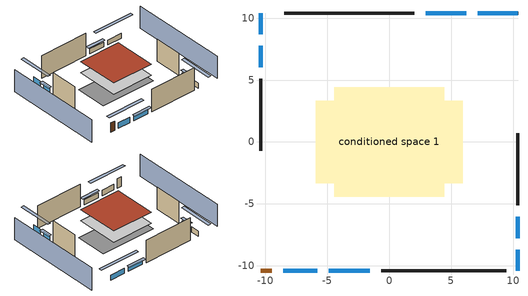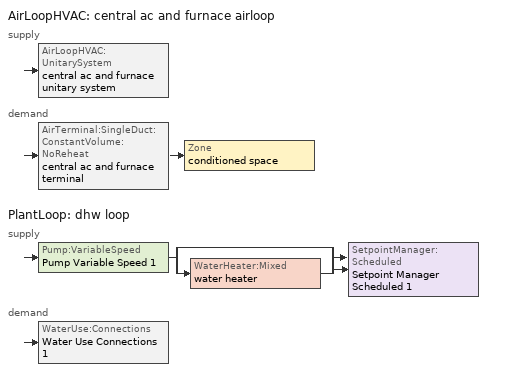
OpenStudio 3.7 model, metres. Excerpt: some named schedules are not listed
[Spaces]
conditioned space 1
 floor foundation (Slab1 construction): -5.95,-3.31 -5.95,3.31 5.95,3.31 5.95,-3.31 z0
 floor adiabatic (AdiabaticFloorConstruction): -4.44,-4.44 -4.44,4.44 4.44,4.44 4.44,-4.44 z2.44
 wall outside (Wall1 construction): 2.01,10.39 -8.48,10.39 z0:4.88
 wall outside (Wall2 construction): 10.39,-5.11 10.39,0.72 z0:4.88
 wall outside (Wall3 construction): -0.64,-10.39 9.47,-10.39 z0:4.88
 wall outside (Wall4 construction): -10.39,5.11 -10.39,-0.72 z0:4.88
 wall outside (AdiabaticWallConstruction): 10.4,10.39 7.13,10.39 / 6.2,10.39 2.93,10.39 z0:1.07; 10.39,-10.4 10.39,-8.68 / 10.39,-7.75 10.39,-6.04 / -10.39,10.4 -10.39,8.68 / -10.39,7.75 -10.39,6.04 z0:1.13; -8.55,-10.39 -5.82,-10.39 z0:1.22; -4.9,-10.39 -1.57,-10.39 z0:1.1
 wall outside (AdiabaticWallConstruction 1): -10.4,-10.39 -9.48,-10.39 z0:2.03
 window (WindowConstruction): 10.39,10.39 7.13,10.39 z0:1.07
 window (WindowConstruction 1): 6.2,10.39 2.93,10.39 z0:1.07
 window (WindowConstruction 2): 10.39,-10.39 10.39,-8.68 z0:1.13
 window (WindowConstruction 3): 10.39,-7.75 10.39,-6.04 z0:1.13
 window (WindowConstruction 4): -8.55,-10.39 -5.82,-10.39 z0:1.22
 window (WindowConstruction 5): -4.89,-10.39 -1.57,-10.39 z0:1.1
 window (WindowConstruction 6): -10.39,10.39 -10.39,8.68 z0:1.13
 window (WindowConstruction 7): -10.39,7.75 -10.39,6.04 z0:1.13
 door (Door): -10.39,-10.39 -9.48,-10.39 z0:2.03
 ceiling adiabatic (AdiabaticFloorConstruction): 4.44,-4.44 4.44,4.44 -4.44,4.44 -4.44,-4.44 z2.44
 roof outside (Roof1 construction): -4.44,4.44 -4.44,-4.44 4.44,-4.44 4.44,4.44 z4.88
shading: -14.97,10.39 -14.97,-10.39 / 14.97,-10.39 14.97,10.39 z0:4.88; 4.39,10.39 13.14,10.39 13.14,11 4.39,11 z3.81; 2.63,10.39 6.5,10.39 6.5,11 2.63,11 z1.37; 10.39,-5.94 10.39,-13.14 11,-13.14 11,-5.94 z3.87; 10.39,-5.73 10.39,-8.06 11,-8.06 11,-5.73 z1.43; -3.08,-10.39 -11.29,-10.39 -11.29,-11 -3.08,-11 z3.96; -1.26,-10.39 -5.2,-10.39 -5.2,-11 -1.26,-11 z1.4; -10.39,5.94 -10.39,13.14 -11,13.14 -11,5.94 z3.87; -10.39,5.73 -10.39,8.06 -11,8.06 -11,5.73 z1.43
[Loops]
AirLoopHVAC 'central ac and furnace airloop'
 supply: AirLoopHVAC:UnitarySystem 'central ac and furnace unitary system'
 demand: AirTerminal:SingleDuct:ConstantVolume:NoReheat 'central ac and furnace terminal' > Zone 'conditioned space'
PlantLoop 'dhw loop'
 supply: Pump:VariableSpeed 'Pump Variable Speed 1' > split
  | bypass
  | WaterHeater:Mixed 'water heater'
  join > SetpointManager:Scheduled 'Setpoint Manager Scheduled 1'
 demand: WaterUse:Connections 'Water Use Connections 1'
[Site]
Tallahassee Regional Ap  Isis_FL_USA: Latitude {deg}=30.38; Longitude {deg}=-84.37; Time Zone {hr}=-5; Elevation {m}=21; Terrain=Suburbs
[Site:GroundTemperature:Shallow]
16.3547, 15.0593, 14.9556, 15.5703, 18.038, 20.4943, 22.6237, 23.9727, 24.0873, 22.9901, 20.915, 18.5341
[Site:WaterMainsTemperature]
Calculation Method=Schedule; Temperature Schedule=mains temperature schedule
[Building]
Building 1
[Material] Roughness=Rough
Name | Thickness {m} | Conductivity {W/m-K} | Density {kg/m3} | Specific Heat {J/kg-K} | Thermal Absorptance | Solar Absorptance | Visible Absorptance
asphalt or fiberglass shingles | 0.00635 | 0.162714 | 1121.4 | 1465.45 | 0.9 | 0.85 | 0.85
roof rigid ins | 0.103632 | 0.029427 | 32.04 | 1214.23 | 0.9 | 0.7 | 0.7
osb sheathing 0.75 in. | 0.01905 | 0.115458 | 512.64 | 1214.23 | 0.9 | 0.7 | 0.7
roof stud and cavity | 0.2032 | 0.0828465 | 78.34581 | 1123.46 | 0.9 | 0.7 | 0.7
gypsum board | 0.0127 | 0.160291 | 801 | 837.4 | 0.9 | 0.6 | 0.6
brick veneer | 0.1016 | 0.793375 | 1762.2 | 795.53 | 0.9 | 0.85 | 0.85
osb sheathing 0.5 in. | 0.0127 | 0.115458 | 512.64 | 1214.23 | 0.9 | 0.7 | 0.7
wall stud and cavity | 0.1397 | 0.558292 | 139.0536 | 1170.24 | 0.9 | 0.7 | 0.7
concrete 4.0 in. | 0.1016 | 1.803125 | 2242.8 | 837.4 | 0.9 | 0.7 | 0.7
floor covering | 0.0127 | 0.0450781 | 54.468 | 1339.84 | 0.9 | 0.9 | 0.9
wood siding; wood siding 1 | 0.0254 | 0.102417 | 544.68 | 1172.36
wall rigid ins; floor rigid ins | 0.512978 | 0.029427 | 32.04 | 1214.23 | 0.9 | 0.7 | 0.7
wall stud and cavity 1 | 0.0889 | 0.380278 | 52.3479 | 1209.89 | 0.9 | 0.7 | 0.7
door material | 0.04445 | 0.0612267 | 512.64 | 1214.23 | 0.9 | 0.7 | 0.7
floor stud and cavity | 0.1397 | 1.75129 | 37.0049 | 1207.88 | 0.9 | 0.7 | 0.7
floor covering 1 | 0.0127 | 0.0433444 | 54.468 | 1339.84 | 0.9 | 0.6 | 0.6
wall stud and cavity 2 | 0.0889 | 0.391764 | 83.0341 | 1211.67 | 0.9 | 0.7 | 0.7
furniture material conditioned space 1 | 0.1524 | 0.115458 | 640.8 | 1214.23 | 0.9 | 0.6 | 0.6
[Construction]
Roof1 construction: asphalt or fiberglass shingles, roof rigid ins, osb sheathing 0.75 in., roof stud and cavity, gypsum board
Wall1 construction; Wall2 construction; Wall3 construction; Wall4 construction: brick veneer, osb sheathing 0.5 in., wall stud and cavity, gypsum board
Slab1 construction: concrete 4.0 in., floor covering
WindowConstruction; WindowConstruction 1; WindowConstruction 2; WindowConstruction 3; WindowConstruction 4; WindowConstruction 5; WindowConstruction 6; WindowConstruction 7: WindowMaterial
AdiabaticWallConstruction: wood siding, wall rigid ins, wall stud and cavity 1, gypsum board
Door: door material
AdiabaticWallConstruction 1: wood siding 1, wall rigid ins, wall stud and cavity 1, gypsum board
AdiabaticFloorConstruction: floor stud and cavity, floor rigid ins, osb sheathing 0.75 in., floor covering 1
PartitionWallConstruction: gypsum board, wall stud and cavity 2, gypsum board
furniture construction conditioned space 1: furniture material conditioned space 1
[WindowMaterial:SimpleGlazingSystem]
WindowMaterial: U-Factor {W/m2-K}=4.31528; Solar Heat Gain Coefficient=0.67
[ThermalZone]
conditioned space: Multiplier=1; Volume {m3}=384.656; Thermostat=conditioned space temperature setpoint; Use Ideal Air Loads=No
[Sizing:Zone]
conditioned space: Zone Cooling Design Supply Air Temperature Input Method=SupplyAirTemperature; Zone Cooling Design Supply Air Temperature {C}=14; Zone Cooling Design Supply Air Temperature Difference {deltaC}=11.11; Zone Heating Design Supply Air Temperature Input Method=SupplyAirTemperature; Zone Heating Design Supply Air Temperature {C}=40; Zone Heating Design Supply Air Temperature Difference {deltaC}=11.11; Zone Cooling Design Supply Air Humidity Ratio {kg-H2O/kg-air}=0.0085; Zone Heating Design Supply Air Humidity Ratio {kg-H2O/kg-air}=0.008; Cooling Design Air Flow Method=DesignDay; Heating Design Air Flow Method=DesignDay; Account for Dedicated Outdoor Air System=No; Dedicated Outdoor Air System Control Strategy=NeutralSupplyAir; Dedicated Outdoor Air Low Setpoint Temperature for Design {C}=autosize; Dedicated Outdoor Air High Setpoint Temperature for Design {C}=autosize; Zone Load Sizing Method=Sensible Load Only No Latent Load; Zone Latent Cooling Design Supply Air Humidity Ratio Input Method=HumidityRatioDifference; Zone Cooling Design Supply Air Humidity Ratio Difference {kgWater/kgDryAir}=0.005; Zone Latent Heating Design Supply Air Humidity Ratio Input Method=HumidityRatioDifference; Zone Humidification Design Supply Air Humidity Ratio Difference {kgWater/kgDryAir}=0.005
[Zone equipment]
conditioned space: central ac and furnace terminal
[Space]
conditioned space 1: Thermal Zone=conditioned space; Building Unit=Building Unit 1; Volume {m3}=384.656
[ThermostatSetpoint:DualSetpoint]
conditioned space temperature setpoint: Heating Setpoint Temperature Schedule=heating setpoint; Cooling Setpoint Temperature Schedule=cooling setpoint
[Foundation:Kiva]
Foundation Kiva 1: Initial Indoor Air Temperature {C}=22.4284; Wall Height Above Grade {m}=0.1016; Wall Depth Below Slab {m}=0.2032
[Foundation:Kiva:Settings]
Soil Conductivity {W/m-K}=1.9041; Soil Density {kg/m3}=1842.3; Soil Specific Heat {J/kg-K}=418.7; Ground Solar Absorptivity=0.9; Ground Thermal Absorptivity=0.9; Ground Surface Roughness {m}=0.03; Far-Field Width {m}=40; Deep-Ground Boundary Condition=ZeroFlux; Deep-Ground Depth {m}=40; Minimum Cell Dimension {m}=0.2; Maximum Cell Growth Coefficient=3; Simulation Timestep=Timestep
[SurfaceProperty:ExposedFoundationPerimeter]
Slab1: Exposed Perimeter Calculation Method=TotalExposedPerimeter; Total Exposed Perimeter {m}=37.06368
[SurfaceProperty:IncidentSolarMultiplier] Incident Solar Multiplier=1; Incident Solar Multiplier Schedule=trans schedule winter=0.85 summer=0.7
Window1; Window2; Window3; Window4; Window5; Window6; Window7; Window8
[InternalMass:Definition] Design Level Calculation Method=SurfaceArea
Name | Construction | Surface Area {m2}
partition wall mass | PartitionWallConstruction | 157.749
furniture mass conditioned space 1 | furniture construction conditioned space 1 | 63.0997
[InternalMass] Space or SpaceType=conditioned space 1; Multiplier=1
Name | Internal Mass Definition
partition wall mass | partition wall mass
furniture mass conditioned space 1 | furniture mass conditioned space 1
[External:File]
External File 1: File=in.schedules.csv
[People:Definition]
occupants: Number of People Calculation Method=People; Number of People {people}=1; Fraction Radiant=0.314171; Sensible Heat Fraction=0.56303; Carbon Dioxide Generation Rate {m3/s-W}=0; Enable ASHRAE 55 Comfort Warnings=No; Mean Radiant Temperature Calculation Type=ZoneAveraged
[People]
occupants: People Definition=occupants; Space or SpaceType=conditioned space 1; Number of People Schedule=occupants; Activity Level Schedule=occupants activity schedule; Multiplier=1
[Coil:Cooling:DX:SingleSpeed]
central ac and furnace clg coil: Availability Schedule=Always On Discrete; Rated Total Cooling Capacity {W}=10729; Rated Sensible Heat Ratio=0.730032; Rated COP {W/W}=3.7702; Rated Air Flow Rate {m3/s}=0.552094; Rated Evaporator Fan Power Per Volume Flow Rate 2017 {W/(m3/s)}=773.3; Rated Evaporator Fan Power Per Volume Flow Rate 2023 {W/(m3/s)}=934.4; Total Cooling Capacity Function of Temperature Curve=Cool-CAP-fT1; Total Cooling Capacity Function of Flow Fraction Curve=Cool-CAP-fFF1; Energy Input Ratio Function of Temperature Curve=Cool-EIR-fT1; Energy Input Ratio Function of Flow Fraction Curve=Cool-EIR-fFF1; Part Load Fraction Correlation Curve=Cool-PLF-fPLR1; Minimum Outdoor Dry-Bulb Temperature for Compressor Operation {C}=-25; Nominal Time for Condensate Removal to Begin {s}=1000; Ratio of Initial Moisture Evaporation Rate and Steady State Latent Capacity=1.5; Maximum Cycling Rate {cycles/hr}=3; Latent Capacity Time Constant {s}=45; Condenser Type=AirCooled; Evaporative Condenser Effectiveness=0.9; Evaporative Condenser Air Flow Rate {m3/s}=autosize; Evaporative Condenser Pump Rated Power Consumption {W}=autosize; Crankcase Heater Capacity {W}=50; Maximum Outdoor Dry-Bulb Temperature for Crankcase Heater Operation {C}=10; Basin Heater Capacity {W/K}=0; Basin Heater Setpoint Temperature {C}=2
[Coil:Heating:Gas]
central ac and furnace htg coil: Availability Schedule=Always On Discrete; Gas Burner Efficiency=0.925; Nominal Capacity {W}=14551.3; On Cycle Parasitic Electric Load {W}=0; Off Cycle Parasitic Gas Load {W}=0; Fuel Type=NaturalGas
[Fan:SystemModel]
central ac and furnace supply fan: Availability Schedule=Always On Discrete; Design Maximum Air Flow Rate {m3/s}=0.518198; Speed Control Method=Discrete; Electric Power Minimum Flow Rate Fraction=0.2; Design Pressure Rise {Pa}=595.935; Motor Efficiency=1; Motor In Air Stream Fraction=1; Design Electric Power Consumption {W}=autosize; Design Power Sizing Method=TotalEfficiencyAndPressure; Electric Power Per Unit Flow Rate {W/(m3/s)}=840; Electric Power Per Unit Flow Rate Per Unit Pressure {W-s/m3-Pa}=1.66667; Fan Total Efficiency=0.75; Motor Loss Radiative Fraction=0; Speed Flow Fraction 1=0.82423; Speed Electric Power Fraction 1=0.55994; Speed Flow Fraction 2=1; Speed Electric Power Fraction 2=1
[EnergyManagementSystem:Sensor]
Name | Output Variable or Output Meter Index Key | Output Variable or Output Meter
central_ac_and_furnace_supply_fan_s; central_ac_and_furnace_supply_fan_s_1 | central ac and furnace supply fan | Fan Electricity Energy
central_ac_and_furnace_clg_coil_s | central ac and furnace clg coil | Cooling Coil Total Cooling Energy
central_ac_and_furnace_htg_coil_s | central ac and furnace htg coil | Heating Coil Heating Energy
water_heater_energy | water heater | Water Heater NaturalGas Rate
water_heater_on_cycle_parasitic | water heater | Water Heater On Cycle Parasitic Electricity Rate
water_heater_off_cycle_parasitic | water heater | Water Heater Off Cycle Parasitic Electricity Rate
cool_season | cooling season schedule | Schedule Value
out_pb_s |  | Site Outdoor Air Barometric Pressure
out_wt_s |  | Site Outdoor Air Humidity Ratio
win_s | conditioned space | Zone Air Humidity Ratio
site_vw_s |  | Site Wind Speed
tin_s | conditioned space | Zone Mean Air Temperature
tout_s | conditioned space | Zone Outdoor Air Drybulb Temperature
central_ac_and_furnace_airloop_Fan_RTF_s | central ac and furnace supply fan | Fan Runtime Fraction Speed 1
central_ac_and_furnace_airloop_Fan_RTF_s_1 | central ac and furnace supply fan | Fan Runtime Fraction Speed 2
natural_vent_s | natural vent schedule | Schedule Value
htg_sp_s | heating setpoint | Schedule Value
clg_sp_s | cooling setpoint | Schedule Value
mech_vent_range_fan_0_sch_s | mech vent range fan 0 schedule | Schedule Value
mech_vent_bath_fan_0_sch_s | mech vent bath fan 0 schedule | Schedule Value
clothes_dryer_exhaust_0_sch_s | clothes_dryer | Schedule Value
zone_htg_unmet_s | conditioned space | Zone Heating Setpoint Not Met Time
zone_clg_unmet_s | conditioned space | Zone Cooling Setpoint Not Met Time
htg_load_cond |  | Heating:EnergyTransfer:Zone:CONDITIONED SPACE
clg_load_cond |  | Cooling:EnergyTransfer:Zone:CONDITIONED SPACE
[EnergyManagementSystem:Program]
central_ac_and_furnace_supply_fan_disaggregate_program: Set central_ac_and_furnace_supply_fan_clg = 0; If central_ac_and_furnace_clg_coil_s > 0; Set central_ac_and_furnace_supply_fan_clg = central_ac_and_furnace_supply_fan_s; EndIf
central_ac_and_furnace_supply_fan_disaggregate_program_1: Set central_ac_and_furnace_supply_fan_primary_htg = 0; If central_ac_and_furnace_htg_coil_s > 0; Set central_ac_and_furnace_supply_fan_primary_htg = central_ac_and_furnace_supply_fan_s_1; EndIf
water_heater_EC_adj: Set dhw_e_cons = water_heater_energy + water_heater_on_cycle_parasitic + water_heater_off_cycle_parasitic; Set water_heater_ec_adj_act = 0.0 * dhw_e_cons / 1
natural_vent_program: Set Tin = tin_s; Set Tout = tout_s; Set Wout = out_wt_s; Set Pbar = out_pb_s; Set Phiout = (@RhFnTdbWPb Tout Wout Pbar); Set MaxHR = 0.0115; Set MaxRH = 0.7; Set Tnvsp = (htg_sp_s + clg_sp_s) / 2; Set NVavail = natural_vent_s; Set ClgSsnAvail = cool_season; Set natural_vent_flow_act = 0; Set whole_house_fan_flow_act = 0; Set whole_house_fan_act = 0; If ((Wout < MaxHR) && (Phiout < MaxRH) && (Tin > Tout) && (Tin > Tnvsp) && (ClgSsnAvail > 0)); Set WHF_Flow = 0; Set Adj = (Tin-Tnvsp)/(Tin-Tout); Set Adj = (@Min Adj 1); Set Adj = (@Max Adj 0); If (WHF_Flow > 0); Set whole_house_fan_flow_act = WHF_Flow*Adj; Set WHF_W = 0; Set whole_house_fan_act = WHF_W*Adj; ElseIf (NVavail > 0); Set NVArea = 8713.060251264; Set Cs = 0.00017937135914540493; Set Cw = 8.70903777141566e-05; Set Tdiff = Tin-Tout; Set dT = (@Abs Tdiff); Set Vwind = site_vw_s; Set SGNV = NVArea*Adj*((((Cs*dT)+(Cw*(Vwind^2)))^0.5)/1000); Set MaxNV = 2.1369780228096005; Set natural_vent_flow_act = (@Min SGNV MaxNV); EndIf; EndIf
infil_program: Set p_m = 0.14; Set p_s = 0.22; Set s_m = 270; Set s_s = 370; Set z_m = 9.99744; Set z_s = 4.8768; Set f_t = (((s_m/z_m)^p_m)*((z_s/s_s)^p_s)); Set Tdiff = tin_s-tout_s; Set dT = @Abs Tdiff; Set c = 0.1679; Set Cs = 0.0882; Set Cw = 0.1613; Set n = 0.65; Set sft = (f_t*0.5); Set temp1 = ((c*Cw)*((sft*site_vw_s)^(2*n)))^2; Set Qinf = (((c*Cs*(dT^n))^2)+temp1)^0.5; Set Qinf = (@Max Qinf 0); Set mech_vent_house_fan_sensible_load_equip_act = 0.0; Set mech_vent_house_fan_latent_load_equip_act = 0.0; Set OASupInPb = out_pb_s; Set OASupInTemp = tout_s; Set OASupInW = out_wt_s; Set OASupRho = (@RhoAirFnPbTdbW OASupInPb OASupInTemp OASupInW); Set OASupCp = (@CpAirFnW OASupInW); Set OASupInEnth = (@HFnTdbW OASupInTemp OASupInW); Set ZoneTemp = tin_s; Set ZoneW = win_s; Set ZoneCp = (@CpAirFnW ZoneW); Set ZoneAirEnth = (@HFnTdbW ZoneTemp ZoneW); Set mech_vent_house_fan_cfis_act = 0.0; Set QWHV_cfis_sup = 0.0; Set QWHV_cfis_suppl_sup = 0.0; Set QWHV_cfis_suppl_exh = 0.0; Set Qrange = 0; Set Qrange = Qrange + 0.04719 * mech_vent_range_fan_0_sch_s; Set Qbath = 0; Set Qbath = Qbath + 0.04719 * mech_vent_bath_fan_0_sch_s; Set Qdryer = 0; Set Qdryer = Qdryer + 0.16274 * clothes_dryer_exhaust_0_sch_s; Set QWHV_sup = 0.0; Set QWHV_exh = 0.0; Set Qexhaust = Qrange + Qbath + Qdryer + QWHV_exh + QWHV_cfis_suppl_exh; Set Qsupply = QWHV_sup + QWHV_cfis_sup + QWHV_cfis_suppl_sup; Set Qfan = (@Max Qexhaust Qsupply); If Qfan > 0; Set Qavg = ((Qexhaust + Qsupply) / 2.0); If ((@Abs (Qexhaust - Qavg)) / Qavg) <= 0.1; Set phi = 1; Else; Set phi = (Qinf / (Qinf + Qfan)); EndIf; Set Qinf_adj = phi * Qinf; Else; Set Qinf_adj = Qinf; EndIf; Set infil_flow_act = Qinf_adj; Set Qload = Qfan; Set Effectiveness_Sens = 0.0; Set Effectiveness_Lat = 0.0; Set Fan_MFR = Qload * OASupRho; Set ZoneInEnth = OASupInEnth; Set ZoneInTemp = OASupInTemp; Set FanTotalToCond = Fan_MFR * (ZoneInEnth - ZoneAirEnth); Set FanSensToCond = Fan_MFR * ZoneCp * (ZoneInTemp - ZoneTemp); Set FanLatToCond = FanTotalToCond - FanSensToCond; Set mech_vent_house_fan_sensible_load_equip_act = mech_vent_house_fan_sensible_load_equip_act + FanSensToCond; Set mech_vent_house_fan_latent_load_equip_act = mech_vent_house_fan_latent_load_equip_act + FanLatToCond
unmet_hours_program: Set htg_unmet_hours = 0; Set clg_unmet_hours = 0; If ((DayOfYear >= 1) && (DayOfYear <= 365)); If zone_htg_unmet_s > htg_unmet_hours; Set htg_unmet_hours = zone_htg_unmet_s; EndIf; EndIf; If ((DayOfYear >= 1) && (DayOfYear <= 365)); If zone_clg_unmet_s > clg_unmet_hours; Set clg_unmet_hours = zone_clg_unmet_s; EndIf; EndIf
total_loads_program: Set loads_htg_tot = 0; Set loads_clg_tot = 0; If htg_load_cond > 0; Set loads_htg_tot = loads_htg_tot + (htg_load_cond - clg_load_cond) * 1.0; EndIf; If clg_load_cond > 0; Set loads_clg_tot = loads_clg_tot + (clg_load_cond - htg_load_cond) * 1.0; EndIf
[EnergyManagementSystem:ProgramCallingManager]
central ac and furnace supply fan disaggregate program calling manager: EndOfSystemTimestepBeforeHVACReporting; central_ac_and_furnace_supply_fan_disaggregate_program
central ac and furnace supply fan disaggregate program calling manager 1: EndOfSystemTimestepBeforeHVACReporting; central_ac_and_furnace_supply_fan_disaggregate_program_1
water heater EC_adj ProgramManager: EndOfSystemTimestepBeforeHVACReporting; water_heater_EC_adj
natural_vent_program calling manager: BeginZoneTimestepAfterInitHeatBalance; natural_vent_program
infil_program calling manager: BeginZoneTimestepAfterInitHeatBalance; infil_program
unmet_hours_program calling manager: EndOfZoneTimestepBeforeZoneReporting; unmet_hours_program
total_loads_program calling manager: EndOfZoneTimestepAfterZoneReporting; total_loads_program
[EnergyManagementSystem:OutputVariable]
Name | EMS Variable | Type of Data in Variable | Update Frequency | EMS Program or Subroutine | Units
central ac and furnace supply fan disaggregate clg | central_ac_and_furnace_supply_fan_clg | Summed | SystemTimestep | central_ac_and_furnace_supply_fan_disaggregate_program | J
central ac and furnace supply fan disaggregate htg primary | central_ac_and_furnace_supply_fan_primary_htg | Summed | SystemTimestep | central_ac_and_furnace_supply_fan_disaggregate_program_1 | J
natural_vent_flow_act_timeseries_outvar | natural_vent_flow_act | Averaged | ZoneTimestep | natural_vent_program | m^/s
whole_house_fan_flow_act_timeseries_outvar | whole_house_fan_flow_act | Averaged | ZoneTimestep | natural_vent_program | m^/s
Qfan_timeseries_outvar | Qfan | Averaged | ZoneTimestep | infil_program | m^/s
infil_flow_act_timeseries_outvar | infil_flow_act | Averaged | ZoneTimestep | infil_program | m^/s
[AirLoopHVAC:UnitarySystem]
central ac and furnace unitary system: Control Type=Load; Controlling Zone or Thermostat Location=conditioned space; Dehumidification Control Type=None; Availability Schedule=Always On Discrete; Supply Fan=central ac and furnace supply fan; Fan Placement=BlowThrough; Supply Air Fan Operating Mode Schedule=central ac and furnace auto fan schedule; Heating Coil=central ac and furnace htg coil; DX Heating Coil Sizing Ratio=1; Cooling Coil=central ac and furnace clg coil; Use DOAS DX Cooling Coil=No; DOAS DX Cooling Coil Leaving Minimum Air Temperature {C}=2; Latent Load Control=SensibleOnlyLoadControl; Supply Air Flow Rate Method During Cooling Operation=SupplyAirFlowRate; Supply Air Flow Rate During Cooling Operation {m3/s}=0.518198; Supply Air Flow Rate Method During Heating Operation=SupplyAirFlowRate; Supply Air Flow Rate During Heating Operation {m3/s}=0.427112; Supply Air Flow Rate Method When No Cooling or Heating is Required=SupplyAirFlowRate; Supply Air Flow Rate When No Cooling or Heating is Required {m3/s}=0; Maximum Supply Air Temperature {C}=48.8889; Maximum Outdoor Dry-Bulb Temperature for Supplemental Heater Operation {C}=21; Ancilliary On-Cycle Electric Power {W}=0; Ancilliary Off-Cycle Electric Power {W}=0
[AirLoopHVAC]
central ac and furnace airloop: Availability Schedule=Always On Discrete; Design Supply Air Flow Rate {m3/s}=0.518198; Design Return Air Flow Fraction of Supply Air Flow=1
[Sizing:System]
central ac and furnace airloop: Central Heating Maximum System Air Flow Ratio=0.3; Preheat Design Temperature {C}=7; Preheat Design Humidity Ratio {kg-H2O/kg-Air}=0.008; Precool Design Temperature {C}=12.8; Precool Design Humidity Ratio {kg-H2O/kg-Air}=0.008; Central Cooling Design Supply Air Temperature {C}=12.8; Central Heating Design Supply Air Temperature {C}=16.7; 100% Outdoor Air in Cooling=Yes; 100% Outdoor Air in Heating=Yes; Central Cooling Design Supply Air Humidity Ratio {kg-H2O/kg-Air}=0.0085; Zone Maximum Outdoor Air Fraction=1; Cooling Supply Air Flow Rate Per Floor Area {m3/s-m2}=0.00996765; Cooling Fraction of Autosized Cooling Supply Air Flow Rate=1; Cooling Supply Air Flow Rate Per Unit Cooling Capacity {m3/s-W}=3.94755e-05; Heating Supply Air Flow Rate Per Floor Area {m3/s-m2}=0.00996765; Heating Fraction of Autosized Heating Supply Air Flow Rate=1; Heating Fraction of Autosized Cooling Supply Air Flow Rate=1; Heating Supply Air Flow Rate Per Unit Heating Capacity {m3/s-W}=3.15882e-05; Cooling Design Capacity Method=CoolingDesignCapacity; Cooling Design Capacity {W}=autosize; Cooling Design Capacity Per Floor Area {W/m2}=234.7; Fraction of Autosized Cooling Design Capacity=1; Heating Design Capacity Method=HeatingDesignCapacity; Heating Design Capacity {W}=autosize; Heating Design Capacity Per Floor Area {W/m2}=157; Fraction of Autosized Heating Design Capacity=1; Central Cooling Capacity Control Method=OnOff; Occupant Diversity=autosize
[AirTerminal:SingleDuct:ConstantVolume:NoReheat]
central ac and furnace terminal: Availability Schedule=Always On Discrete; Maximum Air Flow Rate {m3/s}=0.518198
[ElectricEquipment:Definition] Design Level Calculation Method=EquipmentLevel
Name | Design Level {W} | Fraction Latent | Fraction Radiant | Fraction Lost
ceiling fan | 30.3426 | 0 | 0.558 | 0
clothes washer | 392.567 | 0.03 | 0.162 | 0.7
clothes dryer | 4966.1 | 0.015 | 0.081 | 0.85
dishwasher | 434.993 | 0.3 | 0.18 | 0.4
fridge | 49.5816 | 0 | 0.6 | 0
freezer | 47.9573 | 0 | 0.6 | 0
cooking range | 1481.44 | 0.08 | 0.432 | 0.2
misc plug loads | 218.9 | 0.021 | 0.558 | 0.049
misc well pump | 80.5125 | 0 | 0 | 1
whole house fan; mech vent house fan | 0 | 0 | 0 | 1
mech vent house fan cfis | 0 | 0 | 0 | 0
mech vent range fan 0; mech vent bath fan 0 | 30 | 0 | 0 | 1
[ElectricEquipment] Space or SpaceType=conditioned space 1
Name | Electric Equipment Definition | Schedule
ceiling fan | ceiling fan | ceiling_fan
clothes washer | clothes washer | clothes_washer
clothes dryer | clothes dryer | clothes_dryer
dishwasher | dishwasher | dishwasher
fridge | fridge | fridge schedule
freezer | freezer | freezer schedule
cooking range | cooking range | cooking_range
misc plug loads | misc plug loads | plug_loads_other
misc well pump | misc well pump | misc well pump schedule
whole house fan | whole house fan | Always On Discrete
mech vent house fan | mech vent house fan | mech vent house fan schedule
mech vent house fan cfis | mech vent house fan cfis | mech vent house fan cfis schedule
mech vent range fan 0 | mech vent range fan 0 | mech vent range fan 0 schedule
mech vent bath fan 0 | mech vent bath fan 0 | mech vent bath fan 0 schedule
[PlantLoop]
dhw loop: Glycol Concentration=0; Maximum Loop Flow Rate {m3/s}=0.01; Plant Loop Volume {m3}=0.003; Load Distribution Scheme=Optimal
[Sizing:Plant]
dhw loop: Loop Type=Heating; Design Loop Exit Temperature {C}=52.6667; Loop Design Temperature Difference {deltaC}=5.55556; Sizing Option=NonCoincident; Zone Timesteps in Averaging Window=1; Coincident Sizing Factor Mode=None
[Pump:VariableSpeed]
Pump Variable Speed 1: Rated Flow Rate {m3/s}=0.01; Rated Pump Head {Pa}=1; Rated Power Consumption {W}=0; Motor Efficiency=1; Fraction of Motor Inefficiencies to Fluid Stream=0; Coefficient 1 of the Part Load Performance Curve=0; Coefficient 2 of the Part Load Performance Curve=1; Coefficient 3 of the Part Load Performance Curve=0; Coefficient 4 of the Part Load Performance Curve=0; Pump Control Type=Intermittent; Skin Loss Radiative Fraction=0.5; Design Power Sizing Method=PowerPerFlowPerPressure; Design Electric Power per Unit Flow Rate {W/(m3/s)}=348701.1; Design Shaft Power per Unit Flow Rate per Unit Head {W-s/m3-Pa}=1.28205; Design Minimum Flow Rate Fraction=0
[SetpointManager:Scheduled]
Setpoint Manager Scheduled 1: Control Variable=Temperature; Schedule=dhw temp
[WaterHeater:Mixed]
water heater: Tank Volume {m3}=0.143846; Setpoint Temperature Schedule=water heater setpoint; Deadband Temperature Difference {deltaC}=2; Maximum Temperature Limit {C}=99; Heater Control Type=Cycle; Heater Maximum Capacity {W}=10550.6; Heater Minimum Capacity {W}=0; Heater Fuel Type=NaturalGas; Heater Thermal Efficiency=0.774905; Off Cycle Parasitic Fuel Consumption Rate {W}=0; Off Cycle Parasitic Fuel Type=Electricity; Off Cycle Parasitic Heat Fraction to Tank=0; On Cycle Parasitic Fuel Consumption Rate {W}=0; On Cycle Parasitic Fuel Type=Electricity; On Cycle Parasitic Heat Fraction to Tank=0; Ambient Temperature Indicator=Outdoors; Off Cycle Loss Coefficient to Ambient Temperature {W/K}=4.19338; Off Cycle Loss Fraction to Thermal Zone=0.64; On Cycle Loss Coefficient to Ambient Temperature {W/K}=4.19338; On Cycle Loss Fraction to Thermal Zone=1; Use Side Effectiveness=1; Source Side Effectiveness=1; Use Side Design Flow Rate {m3/s}=autosize; Source Side Design Flow Rate {m3/s}=autosize; Indirect Water Heating Recovery Time {hr}=1.5; Source Side Flow Control Mode=IndirectHeatPrimarySetpoint
[WaterHeater:Sizing]
water heater: Design Mode=PeakDraw; Time Storage Can Meet Peak Draw {hr}=0.538503; Time for Tank Recovery {hr}=0; Nominal Tank Volume for Autosizing Plant Connections {m3}=1
[OtherEquipment:Definition] Design Level Calculation Method=EquipmentLevel
Name | Design Level {W} | Fraction Latent | Fraction Radiant | Fraction Lost
water heater energy adjustment1 | 0.01 | 0 | 0 | 1
water sensible | -328.817 | 0 | 0.6 | 0
water latent | 333.64 | 1 | 0 | 0
mech vent house fan sensible load equip | 0 | 0 | 0 | 0
mech vent house fan latent load equip | 0 | 1 | 0 | 0
[OtherEquipment] Space or SpaceType=conditioned space 1
Name | Other Equipment Definition | Schedule | Fuel Type
water heater energy adjustment1 | water heater energy adjustment1 | Always On Discrete | NaturalGas
water sensible | water sensible | hot_water_fixtures | None
water latent | water latent | hot_water_fixtures | None
mech vent house fan sensible load equip | mech vent house fan sensible load equip | Always On Discrete | None
mech vent house fan latent load equip | mech vent house fan latent load equip | Always On Discrete | None
[EnergyManagementSystem:Actuator]
Name | Actuated Component | Actuated Component Type | Actuated Component Control Type | Zone or Space
water_heater_ec_adj_act | water heater energy adjustment1 | OtherEquipment | Power Level | conditioned space 1
natural_vent_flow_act | natural vent flow | Zone Infiltration | Air Exchange Flow Rate
whole_house_fan_flow_act | whole house fan flow | Zone Infiltration | Air Exchange Flow Rate
whole_house_fan_act | whole house fan | ElectricEquipment | Electricity Rate | conditioned space 1
mech_vent_house_fan_cfis_act | mech vent house fan cfis | ElectricEquipment | Electricity Rate | conditioned space 1
infil_flow_act | infil flow | Zone Infiltration | Air Exchange Flow Rate
mech_vent_house_fan_sensible_load_equip_act | mech vent house fan sensible load equip | OtherEquipment | Power Level | conditioned space 1
mech_vent_house_fan_latent_load_equip_act | mech vent house fan latent load equip | OtherEquipment | Power Level | conditioned space 1
[WaterUse:Connections]
Water Use Connections 1: Drain Water Heat Exchanger Type=None; Drain Water Heat Exchanger Destination=Plant; Water Use Equipment Name 1=dhw fixtures; Water Use Equipment Name 2=dhw distribution waste; Water Use Equipment Name 3=clothes washer; Water Use Equipment Name 4=dishwasher
[WaterUse:Equipment:Definition]
Name | Peak Flow Rate {m3/s} | Target Temperature Schedule
dhw fixtures | 1.50495e-05 | mixed water temperature schedule
dhw distribution waste | 4.57804e-06 | mixed water temperature schedule
clothes washer | 1.10359e-05
dishwasher | 8.2433e-06
[WaterUse:Equipment]
Name | Water Use Equipment Definition | Flow Rate Fraction Schedule
dhw fixtures | dhw fixtures | hot_water_fixtures
dhw distribution waste | dhw distribution waste | hot_water_fixtures
clothes washer | clothes washer | hot_water_clothes_washer
dishwasher | dishwasher | hot_water_dishwasher
[Lights:Definition]
interior lighting: Design Level Calculation Method=LightingLevel; Lighting Level {W}=328.412; Fraction Radiant=0.6; Fraction Visible=0.2; Return Air Fraction=0
[Lights]
interior lighting: Lights Definition=interior lighting; Space or SpaceType=conditioned space 1; Schedule=lighting_interior; Fraction Replaceable=1
[Exterior:Lights:Definition]
exterior lighting: Design Level {W}=16.7137
[Exterior:Lights]
exterior lighting: Exterior Lights Definition=exterior lighting; Schedule=exterior lighting schedule
[EnergyManagementSystem:InternalVariable]
central_ac_and_furnace_airloop_max_sup_fan_mfr: Internal Data Index Key=central ac and furnace supply fan; Internal Data Type=Fan Maximum Mass Flow Rate
[SpaceInfiltration:DesignFlowRate] Space or SpaceType=conditioned space 1; Schedule=Always On Discrete; Design Flow Rate Calculation Method=Flow/Space; Design Flow Rate {m3/s}=0
natural vent flow; whole house fan flow; infil flow
[BuildingUnit]
Building Unit 1
[Schedule:Ruleset]
Name | Default Day Schedule
heating setpoint | heating setpoint default day
cooling setpoint | cooling setpoint default day
trans schedule winter=0.85 summer=0.7 | trans schedule winter=0.85 summer=0.7 default day
fridge schedule | fridge schedule default day
freezer schedule | freezer schedule default day
misc well pump schedule | misc well pump schedule default day
exterior lighting schedule | exterior lighting schedule default day
cooling season schedule | cooling season schedule default day
natural vent schedule | natural vent schedule default day
mech vent range fan 0 schedule | mech vent range fan 0 schedule default day
mech vent bath fan 0 schedule | mech vent bath fan 0 schedule default day
[Schedule:Day]
heating setpoint default day; cooling setpoint default day; trans schedule winter=0.85 summer=0.7 default day; fridge schedule default day; freezer schedule default day; misc well pump schedule default day; exterior lighting schedule default day; cooling season schedule default day; natural vent schedule default day; mech vent range fan 0 schedule default day; mech vent bath fan 0 schedule default day: 24, 0, 0
trans schedule winter=0.85 summer=0.7 allday1; trans schedule winter=0.85 summer=0.7 allday335: 24, 0, 0.85
trans schedule winter=0.85 summer=0.7 allday60: 24, 0, 0.7
fridge schedule allday1; fridge schedule allday12; freezer schedule allday1; freezer schedule allday12: 1, 0, 0.610949, 2, 0, 0.595675, 3, 0, 0.580401, 4, 0, 0.565128, 6, 0, 0.549854, 7, 0, 0.580401, 8, 0, 0.610949, 10, 0, 0.626223, 12, 0, 0.610949, 15, 0, 0.641496, 16, 0, 0.626223, 17, 0, 0.672044, 18, 0, 0.733139, 19, 0, 0.763686, 20, 0, 0.733139, 21, 0, 0.717865, 22, 0, 0.702591, 23, 0, 0.672044, 24, 0, 0.626223
fridge schedule allday2; freezer schedule allday2: 1, 0, 0.609489, 2, 0, 0.594252, 3, 0, 0.579015, 4, 0, 0.563777, 6, 0, 0.54854, 7, 0, 0.579015, 8, 0, 0.609489, 10, 0, 0.624726, 12, 0, 0.609489, 15, 0, 0.639964, 16, 0, 0.624726, 17, 0, 0.670438, 18, 0, 0.731387, 19, 0, 0.761861, 20, 0, 0.731387, 21, 0, 0.71615, 22, 0, 0.700912, 23, 0, 0.670438, 24, 0, 0.624726
fridge schedule allday3; freezer schedule allday3: 1, 0, 0.791241, 2, 0, 0.77146, 3, 0, 0.751679, 4, 0, 0.731898, 6, 0, 0.712117, 7, 0, 0.751679, 8, 0, 0.791241, 10, 0, 0.811022, 12, 0, 0.791241, 15, 0, 0.830803, 16, 0, 0.811022, 17, 0, 0.870365, 18, 0, 0.949489, 19, 0, 0.989051, 20, 0, 0.949489, 21, 0, 0.929708, 22, 0, 0.909927, 23, 0, 0.870365, 24, 0, 0.811022
fridge schedule allday6; freezer schedule allday6: 1, 0, 0.8, 2, 0, 0.78, 3, 0, 0.76, 4, 0, 0.74, 6, 0, 0.72, 7, 0, 0.76, 8, 0, 0.8, 10, 0, 0.82, 12, 0, 0.8, 15, 0, 0.84, 16, 0, 0.82, 17, 0, 0.88, 18, 0, 0.96, 19, 0, 1, 20, 0, 0.96, 21, 0, 0.94, 22, 0, 0.92, 23, 0, 0.88, 24, 0, 0.82
fridge schedule allday10; freezer schedule allday10: 1, 0, 0.679562, 2, 0, 0.662573, 3, 0, 0.645584, 4, 0, 0.628595, 6, 0, 0.611606, 7, 0, 0.645584, 8, 0, 0.679562, 10, 0, 0.696551, 12, 0, 0.679562, 15, 0, 0.71354, 16, 0, 0.696551, 17, 0, 0.747518, 18, 0, 0.815474, 19, 0, 0.849453, 20, 0, 0.815474, 21, 0, 0.798485, 22, 0, 0.781496, 23, 0, 0.747518, 24, 0, 0.696551
fridge schedule allday11; freezer schedule allday11: 1, 0, 0.675182, 2, 0, 0.658303, 3, 0, 0.641423, 4, 0, 0.624544, 6, 0, 0.607664, 7, 0, 0.641423, 8, 0, 0.675182, 10, 0, 0.692062, 12, 0, 0.675182, 15, 0, 0.708942, 16, 0, 0.692062, 17, 0, 0.742701, 18, 0, 0.810219, 19, 0, 0.843978, 20, 0, 0.810219, 21, 0, 0.793339, 22, 0, 0.77646, 23, 0, 0.742701, 24, 0, 0.692062
misc well pump schedule allday1; misc well pump schedule allday12: 1, 0, 0.508543, 2, 0, 0.265829, 3, 0, 0.219598, 4, 0, 0.173367, 5, 0, 0.184925, 6, 0, 0.20804, 7, 0, 0.300503, 9, 0, 0.381407, 10, 0, 0.36985, 12, 0, 0.381407, 15, 0, 0.36985, 16, 0, 0.381407, 17, 0, 0.520101, 18, 0, 0.658795, 19, 0, 0.762815, 20, 0, 0.878393, 21, 0, 0.936182, 22, 0, 0.993971, 23, 0, 0.866835, 24, 0, 0.751257
misc well pump schedule allday2: 1, 0, 0.511628, 2, 0, 0.267442, 3, 0, 0.22093, 4, 0, 0.174419, 5, 0, 0.186047, 6, 0, 0.209302, 7, 0, 0.302326, 9, 0, 0.383721, 10, 0, 0.372093, 12, 0, 0.383721, 15, 0, 0.372093, 16, 0, 0.383721, 17, 0, 0.523256, 18, 0, 0.662791, 19, 0, 0.767442, 20, 0, 0.883721, 21, 0, 0.94186, 22, 0, 1, 23, 0, 0.872093, 24, 0, 0.755814
misc well pump schedule allday3; misc well pump schedule allday5: 1, 0, 0.446407, 2, 0, 0.233349, 3, 0, 0.192767, 4, 0, 0.152184, 5, 0, 0.16233, 6, 0, 0.182621, 7, 0, 0.263786, 9, 0, 0.334806, 10, 0, 0.32466, 12, 0, 0.334806, 15, 0, 0.32466, 16, 0, 0.334806, 17, 0, 0.456553, 18, 0, 0.578301, 19, 0, 0.669611, 20, 0, 0.771067, 21, 0, 0.821796, 22, 0, 0.872524, 23, 0, 0.760922, 24, 0, 0.659466
misc well pump schedule allday4: 1, 0, 0.445085, 2, 0, 0.232658, 3, 0, 0.192196, 4, 0, 0.151734, 5, 0, 0.161849, 6, 0, 0.18208, 7, 0, 0.263005, 9, 0, 0.333814, 10, 0, 0.323698, 12, 0, 0.333814, 15, 0, 0.323698, 16, 0, 0.333814, 17, 0, 0.455201, 18, 0, 0.576588, 19, 0, 0.667628, 20, 0, 0.768784, 21, 0, 0.819362, 22, 0, 0.86994, 23, 0, 0.758668, 24, 0, 0.657513
misc well pump schedule allday6; misc well pump schedule allday9: 1, 0, 0.391323, 2, 0, 0.204555, 3, 0, 0.16898, 4, 0, 0.133405, 5, 0, 0.142299, 6, 0, 0.160087, 7, 0, 0.231236, 9, 0, 0.293492, 10, 0, 0.284598, 12, 0, 0.293492, 15, 0, 0.284598, 16, 0, 0.293492, 17, 0, 0.400216, 18, 0, 0.506941, 19, 0, 0.586984, 20, 0, 0.675921, 21, 0, 0.720389, 22, 0, 0.764858, 23, 0, 0.667027, 24, 0, 0.57809
misc well pump schedule allday7: 1, 0, 0.389119, 2, 0, 0.203403, 3, 0, 0.168029, 4, 0, 0.132654, 5, 0, 0.141498, 6, 0, 0.159185, 7, 0, 0.229934, 9, 0, 0.291839, 10, 0, 0.282996, 12, 0, 0.291839, 15, 0, 0.282996, 16, 0, 0.291839, 17, 0, 0.397963, 18, 0, 0.504086, 19, 0, 0.583679, 20, 0, 0.672115, 21, 0, 0.716333, 22, 0, 0.760551, 23, 0, 0.663271, 24, 0, 0.574835
misc well pump schedule allday10: 1, 0, 0.430984, 2, 0, 0.225287, 3, 0, 0.186107, 4, 0, 0.146926, 5, 0, 0.156721, 6, 0, 0.176312, 7, 0, 0.254672, 9, 0, 0.323238, 10, 0, 0.313443, 12, 0, 0.323238, 15, 0, 0.313443, 16, 0, 0.323238, 17, 0, 0.440779, 18, 0, 0.55832, 19, 0, 0.646476, 20, 0, 0.744426, 21, 0, 0.793402, 22, 0, 0.842377, 23, 0, 0.734631, 24, 0, 0.63668
misc well pump schedule allday11: 1, 0, 0.429221, 2, 0, 0.224366, 3, 0, 0.185345, 4, 0, 0.146325, 5, 0, 0.15608, 6, 0, 0.17559, 7, 0, 0.253631, 9, 0, 0.321916, 10, 0, 0.312161, 12, 0, 0.321916, 15, 0, 0.312161, 16, 0, 0.321916, 17, 0, 0.438976, 18, 0, 0.556036, 19, 0, 0.643832, 20, 0, 0.741382, 21, 0, 0.790157, 22, 0, 0.838932, 23, 0, 0.731627, 24, 0, 0.634076
mech vent range fan 0 schedule allday1: 18, 0, 0, 19, 0, 1, 24, 0, 0
mech vent bath fan 0 schedule allday1: 22, 0, 0, 23, 0, 1, 24, 0, 0
[Schedule:Rule] Date Specification Type=DateRange; Start Day=1
Name | Schedule Ruleset | Rule Order | Day Schedule | Apply Sunday | Apply Monday | Apply Tuesday | Apply Wednesday | Apply Thursday | Apply Friday | Apply Saturday | Start Month | End Month | End Day
heating setpoint allday ruleset1 | heating setpoint | 0 | heating setpoint allday1 | Yes | Yes | Yes | Yes | Yes | Yes | Yes | 1 | 12 | 31
cooling setpoint allday ruleset1 | cooling setpoint | 0 | cooling setpoint allday1 | Yes | Yes | Yes | Yes | Yes | Yes | Yes | 1 | 12 | 31
trans schedule winter=0.85 summer=0.7 allday ruleset1 | trans schedule winter=0.85 summer=0.7 | 2 | trans schedule winter=0.85 summer=0.7 allday1 | Yes | Yes | Yes | Yes | Yes | Yes | Yes | 1 | 2 | 28
trans schedule winter=0.85 summer=0.7 allday ruleset60 | trans schedule winter=0.85 summer=0.7 | 1 | trans schedule winter=0.85 summer=0.7 allday60 | Yes | Yes | Yes | Yes | Yes | Yes | Yes | 3 | 11 | 30
trans schedule winter=0.85 summer=0.7 allday ruleset335 | trans schedule winter=0.85 summer=0.7 | 0 | trans schedule winter=0.85 summer=0.7 allday335 | Yes | Yes | Yes | Yes | Yes | Yes | Yes | 12 | 12 | 31
fridge schedule allday ruleset1 | fridge schedule | 6 | fridge schedule allday1 | Yes | Yes | Yes | Yes | Yes | Yes | Yes | 1 | 1 | 31
fridge schedule allday ruleset2 | fridge schedule | 5 | fridge schedule allday2 | Yes | Yes | Yes | Yes | Yes | Yes | Yes | 2 | 2 | 28
fridge schedule allday ruleset3 | fridge schedule | 4 | fridge schedule allday3 | Yes | Yes | Yes | Yes | Yes | Yes | Yes | 3 | 5 | 31
fridge schedule allday ruleset6 | fridge schedule | 3 | fridge schedule allday6 | Yes | Yes | Yes | Yes | Yes | Yes | Yes | 6 | 9 | 30
fridge schedule allday ruleset10 | fridge schedule | 2 | fridge schedule allday10 | Yes | Yes | Yes | Yes | Yes | Yes | Yes | 10 | 10 | 31
fridge schedule allday ruleset11 | fridge schedule | 1 | fridge schedule allday11 | Yes | Yes | Yes | Yes | Yes | Yes | Yes | 11 | 11 | 30
fridge schedule allday ruleset12 | fridge schedule | 0 | fridge schedule allday12 | Yes | Yes | Yes | Yes | Yes | Yes | Yes | 12 | 12 | 31
freezer schedule allday ruleset1 | freezer schedule | 6 | freezer schedule allday1 | Yes | Yes | Yes | Yes | Yes | Yes | Yes | 1 | 1 | 31
freezer schedule allday ruleset2 | freezer schedule | 5 | freezer schedule allday2 | Yes | Yes | Yes | Yes | Yes | Yes | Yes | 2 | 2 | 28
freezer schedule allday ruleset3 | freezer schedule | 4 | freezer schedule allday3 | Yes | Yes | Yes | Yes | Yes | Yes | Yes | 3 | 5 | 31
freezer schedule allday ruleset6 | freezer schedule | 3 | freezer schedule allday6 | Yes | Yes | Yes | Yes | Yes | Yes | Yes | 6 | 9 | 30
freezer schedule allday ruleset10 | freezer schedule | 2 | freezer schedule allday10 | Yes | Yes | Yes | Yes | Yes | Yes | Yes | 10 | 10 | 31
freezer schedule allday ruleset11 | freezer schedule | 1 | freezer schedule allday11 | Yes | Yes | Yes | Yes | Yes | Yes | Yes | 11 | 11 | 30
freezer schedule allday ruleset12 | freezer schedule | 0 | freezer schedule allday12 | Yes | Yes | Yes | Yes | Yes | Yes | Yes | 12 | 12 | 31
misc well pump schedule allday ruleset1 | misc well pump schedule | 10 | misc well pump schedule allday1 | Yes | Yes | Yes | Yes | Yes | Yes | Yes | 1 | 1 | 31
misc well pump schedule allday ruleset2 | misc well pump schedule | 9 | misc well pump schedule allday2 | Yes | Yes | Yes | Yes | Yes | Yes | Yes | 2 | 2 | 28
misc well pump schedule allday ruleset3 | misc well pump schedule | 8 | misc well pump schedule allday3 | Yes | Yes | Yes | Yes | Yes | Yes | Yes | 3 | 3 | 31
misc well pump schedule allday ruleset4 | misc well pump schedule | 7 | misc well pump schedule allday4 | Yes | Yes | Yes | Yes | Yes | Yes | Yes | 4 | 4 | 30
misc well pump schedule allday ruleset5 | misc well pump schedule | 6 | misc well pump schedule allday5 | Yes | Yes | Yes | Yes | Yes | Yes | Yes | 5 | 5 | 31
misc well pump schedule allday ruleset6 | misc well pump schedule | 5 | misc well pump schedule allday6 | Yes | Yes | Yes | Yes | Yes | Yes | Yes | 6 | 6 | 30
misc well pump schedule allday ruleset7 | misc well pump schedule | 4 | misc well pump schedule allday7 | Yes | Yes | Yes | Yes | Yes | Yes | Yes | 7 | 8 | 31
misc well pump schedule allday ruleset9 | misc well pump schedule | 3 | misc well pump schedule allday9 | Yes | Yes | Yes | Yes | Yes | Yes | Yes | 9 | 9 | 30
misc well pump schedule allday ruleset10 | misc well pump schedule | 2 | misc well pump schedule allday10 | Yes | Yes | Yes | Yes | Yes | Yes | Yes | 10 | 10 | 31
misc well pump schedule allday ruleset11 | misc well pump schedule | 1 | misc well pump schedule allday11 | Yes | Yes | Yes | Yes | Yes | Yes | Yes | 11 | 11 | 30
misc well pump schedule allday ruleset12 | misc well pump schedule | 0 | misc well pump schedule allday12 | Yes | Yes | Yes | Yes | Yes | Yes | Yes | 12 | 12 | 31
exterior lighting schedule weekday ruleset1 | exterior lighting schedule | 21 | exterior lighting schedule weekday1 |  | Yes | Yes | Yes | Yes | Yes |  | 1 | 1 | 31
exterior lighting schedule weekend ruleset1 | exterior lighting schedule | 20 | exterior lighting schedule weekend1 | Yes |  |  |  |  |  | Yes | 1 | 1 | 31
exterior lighting schedule weekday ruleset2 | exterior lighting schedule | 19 | exterior lighting schedule weekday2 |  | Yes | Yes | Yes | Yes | Yes |  | 2 | 2 | 28
exterior lighting schedule weekend ruleset2 | exterior lighting schedule | 18 | exterior lighting schedule weekend2 | Yes |  |  |  |  |  | Yes | 2 | 2 | 28
exterior lighting schedule weekday ruleset3 | exterior lighting schedule | 17 | exterior lighting schedule weekday3 |  | Yes | Yes | Yes | Yes | Yes |  | 3 | 3 | 31
exterior lighting schedule weekend ruleset3 | exterior lighting schedule | 16 | exterior lighting schedule weekend3 | Yes |  |  |  |  |  | Yes | 3 | 3 | 31
exterior lighting schedule weekday ruleset4 | exterior lighting schedule | 15 | exterior lighting schedule weekday4 |  | Yes | Yes | Yes | Yes | Yes |  | 4 | 4 | 30
exterior lighting schedule weekend ruleset4 | exterior lighting schedule | 14 | exterior lighting schedule weekend4 | Yes |  |  |  |  |  | Yes | 4 | 4 | 30
exterior lighting schedule weekday ruleset5 | exterior lighting schedule | 13 | exterior lighting schedule weekday5 |  | Yes | Yes | Yes | Yes | Yes |  | 5 | 5 | 31
exterior lighting schedule weekend ruleset5 | exterior lighting schedule | 12 | exterior lighting schedule weekend5 | Yes |  |  |  |  |  | Yes | 5 | 5 | 31
exterior lighting schedule weekday ruleset6 | exterior lighting schedule | 11 | exterior lighting schedule weekday6 |  | Yes | Yes | Yes | Yes | Yes |  | 6 | 6 | 30
exterior lighting schedule weekend ruleset6 | exterior lighting schedule | 10 | exterior lighting schedule weekend6 | Yes |  |  |  |  |  | Yes | 6 | 6 | 30
exterior lighting schedule weekday ruleset7 | exterior lighting schedule | 9 | exterior lighting schedule weekday7 |  | Yes | Yes | Yes | Yes | Yes |  | 7 | 8 | 31
exterior lighting schedule weekend ruleset7 | exterior lighting schedule | 8 | exterior lighting schedule weekend7 | Yes |  |  |  |  |  | Yes | 7 | 8 | 31
exterior lighting schedule weekday ruleset9 | exterior lighting schedule | 7 | exterior lighting schedule weekday9 |  | Yes | Yes | Yes | Yes | Yes |  | 9 | 9 | 30
exterior lighting schedule weekend ruleset9 | exterior lighting schedule | 6 | exterior lighting schedule weekend9 | Yes |  |  |  |  |  | Yes | 9 | 9 | 30
exterior lighting schedule weekday ruleset10 | exterior lighting schedule | 5 | exterior lighting schedule weekday10 |  | Yes | Yes | Yes | Yes | Yes |  | 10 | 10 | 31
exterior lighting schedule weekend ruleset10 | exterior lighting schedule | 4 | exterior lighting schedule weekend10 | Yes |  |  |  |  |  | Yes | 10 | 10 | 31
exterior lighting schedule weekday ruleset11 | exterior lighting schedule | 3 | exterior lighting schedule weekday11 |  | Yes | Yes | Yes | Yes | Yes |  | 11 | 11 | 30
exterior lighting schedule weekend ruleset11 | exterior lighting schedule | 2 | exterior lighting schedule weekend11 | Yes |  |  |  |  |  | Yes | 11 | 11 | 30
exterior lighting schedule weekday ruleset12 | exterior lighting schedule | 1 | exterior lighting schedule weekday12 |  | Yes | Yes | Yes | Yes | Yes |  | 12 | 12 | 31
exterior lighting schedule weekend ruleset12 | exterior lighting schedule | 0 | exterior lighting schedule weekend12 | Yes |  |  |  |  |  | Yes | 12 | 12 | 31
cooling season schedule allday ruleset1 | cooling season schedule | 2 | cooling season schedule allday1 | Yes | Yes | Yes | Yes | Yes | Yes | Yes | 1 | 2 | 28
cooling season schedule allday ruleset3 | cooling season schedule | 1 | cooling season schedule allday3 | Yes | Yes | Yes | Yes | Yes | Yes | Yes | 3 | 11 | 30
cooling season schedule allday ruleset12 | cooling season schedule | 0 | cooling season schedule allday12 | Yes | Yes | Yes | Yes | Yes | Yes | Yes | 12 | 12 | 31
natural vent schedule rule | natural vent schedule | 0 | natural vent schedule avail day |  | Yes |  | Yes |  | Yes |  | 1 | 12 | 31
mech vent range fan 0 schedule allday ruleset1 | mech vent range fan 0 schedule | 0 | mech vent range fan 0 schedule allday1 | Yes | Yes | Yes | Yes | Yes | Yes | Yes | 1 | 12 | 31
mech vent bath fan 0 schedule allday ruleset1 | mech vent bath fan 0 schedule | 0 | mech vent bath fan 0 schedule allday1 | Yes | Yes | Yes | Yes | Yes | Yes | Yes | 1 | 12 | 31
[Schedule:File] External File=External File 1; Rows to Skip at Top=1; Number of Hours of Data=8760; Minutes per Item=15; Translate File With Relative Path=Yes
Name | Column Number
occupants | 1
ceiling_fan | 8
clothes_washer | 6
clothes_dryer | 7
dishwasher | 5
cooking_range | 4
hot_water_fixtures | 13
hot_water_clothes_washer | 12
hot_water_dishwasher | 11
plug_loads_other | 9
lighting_interior | 2
[Schedule:Constant]
Name | Value
occupants activity schedule | 117.228
Always On Discrete; mech vent house fan schedule; mech vent house fan cfis schedule | 1
central ac and furnace auto fan schedule | 0
dhw temp; water heater setpoint | 52.6667
mixed water temperature schedule | 40.5556
[Curve:Biquadratic] Minimum Value of x=-100; Maximum Value of x=100; Minimum Value of y=-100; Maximum Value of y=100
Name | Coefficient1 Constant | Coefficient2 x | Coefficient3 x**2 | Coefficient4 y | Coefficient5 y**2 | Coefficient6 x*y
Cool-CAP-fT1 | 1.55736 | -0.0744482 | 0.0030986 | 0.00145958 | -4.1148e-05 | -0.000426714
Cool-EIR-fT1 | -0.350448 | 0.11681 | -0.00339951 | -0.00122609 | 0.000600809 | -0.000466884
[Curve:Quadratic] Minimum Value of x=0
Name | Coefficient1 Constant | Coefficient2 x | Coefficient3 x**2 | Maximum Value of x | Minimum Curve Output | Maximum Curve Output
Cool-CAP-fFF1 | 0.718664 | 0.417974 | -0.136638 | 2 | 0 | 2
Cool-EIR-fFF1 | 1.14349 | -0.13944 | -0.00404779 | 2 | 0 | 2
Cool-PLF-fPLR1 | 0.93 | 0.07 | 0 | 1 | 0.7 | 1
[Schedule:FixedInterval]
mains temperature schedule: Interval Length {minutes}=1440; Start Month=1; Start Day=1; Value 1=17.8933; Value 2=17.8544; Value 3=17.8167; Value 4=17.7806; Value 5=17.7456; Value 6=17.7122; Value 7=17.6806; Value 8=17.65; Value 9=17.6211; Value 10=17.5933; Value 11=17.5678; Value 12=17.5433; Value 13=17.5206; Value 14=17.4989; Value 15=17.4794; Value 16=17.4611; Value 17=17.4444; Value 18=17.4289; Value 19=17.4156; Value 20=17.4033; Value 21=17.3928; Value 22=17.3839; Value 23=17.3767; Value 24=17.3711; Value 25=17.3667; Value 26=17.3639; Value 27=17.3633; Value 28=17.3633; Value 29=17.3656; Value 30=17.3694; Value 31=17.3744; Value 32=17.3817; Value 33=17.39; Value 34=17.4; Value 35=17.4111; Value 36=17.4244; Value 37=17.4389; Value 38=17.455; Value 39=17.4728; Value 40=17.4922; Value 41=17.5128; Value 42=17.5356; Value 43=17.5594; Value 44=17.5844; Value 45=17.6117; Value 46=17.64; Value 47=17.67; Value 48=17.7011; Value 49=17.7339; Value 50=17.7683; Value 51=17.8044; Value 52=17.8417; Value 53=17.88; Value 54=17.92; Value 55=17.9617; Value 56=18.0044; Value 57=18.0489; Value 58=18.0944; Value 59=18.1417; Value 60=18.19; Value 61=18.2394; Value 62=18.2906; Value 63=18.3428; Value 64=18.3967; Value 65=18.4511; Value 66=18.5072; Value 67=18.565; Value 68=18.6233; Value 69=18.6833; Value 70=18.7439; Value 71=18.8061; Value 72=18.8694; Value 73=18.9339; Value 74=18.9994; Value 75=19.0661; Value 76=19.1339; Value 77=19.2022; Value 78=19.2722; Value 79=19.3428; Value 80=19.4144; Value 81=19.4872; Value 82=19.5611; Value 83=19.6356; Value 84=19.7111; Value 85=19.7878; Value 86=19.865; Value 87=19.9428; Value 88=20.0217; Value 89=20.1017; Value 90=20.1817; Value 91=20.2628; Value 92=20.345; Value 93=20.4278; Value 94=20.5106; Value 95=20.5944; Value 96=20.6794; Value 97=20.7644; Value 98=20.85; Value 99=20.9361; Value 100=21.0228; Value 101=21.11; Value 102=21.1978; Value 103=21.2861; Value 104=21.3744; Value 105=21.4633; Value 106=21.5528; Value 107=21.6422; Value 108=21.7322; Value 109=21.8228; Value 110=21.9133; Value 111=22.0039; Value 112=22.0944; Value 113=22.1856; Value 114=22.2772; Value 115=22.3683; Value 116=22.46; Value 117=22.5511; Value 118=22.6428; Value 119=22.7344; Value 120=22.8261; Value 121=22.9178; Value 122=23.0089; Value 123=23.1006; Value 124=23.1917; Value 125=23.2828; Value 126=23.3733; Value 127=23.4639; Value 128=23.5544; Value 129=23.645; Value 130=23.7344; Value 131=23.8244; Value 132=23.9133; Value 133=24.0022; Value 134=24.0911; Value 135=24.1789; Value 136=24.2667; Value 137=24.3539; Value 138=24.4406; Value 139=24.5267; Value 140=24.6122; Value 141=24.6972; Value 142=24.7817; Value 143=24.8656; Value 144=24.9489; Value 145=25.0317; Value 146=25.1133; Value 147=25.1944; Value 148=25.2744; Value 149=25.3544; Value 150=25.4333; Value 151=25.5111; Value 152=25.5883; Value 153=25.6644; Value 154=25.74; Value 155=25.8144; Value 156=25.8878; Value 157=25.9606; Value 158=26.0322; Value 159=26.1028; Value 160=26.1728; Value 161=26.2411; Value 162=26.3089; Value 163=26.375; Value 164=26.4406; Value 165=26.505; Value 166=26.5678; Value 167=26.63; Value 168=26.6911; Value 169=26.7506; Value 170=26.8089; Value 171=26.8661; Value 172=26.9222; Value 173=26.9767; Value 174=27.0306; Value 175=27.0828; Value 176=27.1333; Value 177=27.1828; Value 178=27.2311; Value 179=27.2778; Value 180=27.3233; Value 181=27.3678; Value 182=27.4106; Value 183=27.4517; Value 184=27.4917; Value 185=27.53; Value 186=27.5672; Value 187=27.6028; Value 188=27.6372; Value 189=27.67; Value 190=27.7011; Value 191=27.7306; Value 192=27.7589; Value 193=27.7856; Value 194=27.8111; Value 195=27.8344; Value 196=27.8567; Value 197=27.8778; Value 198=27.8967; Value 199=27.9144; Value 200=27.93; Value 201=27.945; Value 202=27.9578; Value 203=27.9689; Value 204=27.9789; Value 205=27.9872; Value 206=27.9939; Value 207=27.9989; Value 208=28.0022; Value 209=28.0044; Value 210=28.0044; Value 211=28.0033; Value 212=28.0006; Value 213=27.9961; Value 214=27.99; Value 215=27.9828; Value 216=27.9733; Value 217=27.9628; Value 218=27.9506; Value 219=27.9372; Value 220=27.9217; Value 221=27.905; Value 222=27.8861; Value 223=27.8661; Value 224=27.845; Value 225=27.8217; Value 226=27.7972; Value 227=27.7711; Value 228=27.7439; Value 229=27.7144; Value 230=27.6839; Value 231=27.6522; Value 232=27.6183; Value 233=27.5833; Value 234=27.5472; Value 235=27.5094; Value 236=27.47; Value 237=27.4289; Value 238=27.3872; Value 239=27.3433; Value 240=27.2989; Value 241=27.2522; Value 242=27.205; Value 243=27.1556; Value 244=27.1056; Value 245=27.0539; Value 246=27.0011; Value 247=26.9467; Value 248=26.8917; Value 249=26.835; Value 250=26.7772; Value 251=26.7178; Value 252=26.6578; Value 253=26.5961; Value 254=26.5333; Value 255=26.4694; Value 256=26.405; Value 257=26.3389; Value 258=26.2717; Value 259=26.2033; Value 260=26.1344; Value 261=26.0639; Value 262=25.9928; Value 263=25.9206; Value 264=25.8478; Value 265=25.7733; Value 266=25.6983; Value 267=25.6228; Value 268=25.5461; Value 269=25.4683; Value 270=25.39; Value 271=25.3106; Value 272=25.2306; Value 273=25.15; Value 274=25.0683; Value 275=24.9861; Value 276=24.9033; Value 277=24.8194; Value 278=24.7356; Value 279=24.6506; Value 280=24.5656; Value 281=24.4794; Value 282=24.3928; Value 283=24.3061; Value 284=24.2183; Value 285=24.1306; Value 286=24.0422; Value 287=23.9539; Value 288=23.8644; Value 289=23.775; Value 290=23.6856; Value 291=23.595; Value 292=23.505; Value 293=23.4144; Value 294=23.3233; Value 295=23.2322; Value 296=23.1411; Value 297=23.05; Value 298=22.9589; Value 299=22.8672; Value 300=22.7756; Value 301=22.6839; Value 302=22.5928; Value 303=22.5011; Value 304=22.4094; Value 305=22.3183; Value 306=22.2267; Value 307=22.1356; Value 308=22.0444; Value 309=21.9539; Value 310=21.8633; Value 311=21.7728; Value 312=21.6828; Value 313=21.5933; Value 314=21.5039; Value 315=21.4144; Value 316=21.3256; Value 317=21.2372; Value 318=21.1494; Value 319=21.0622; Value 320=20.975; Value 321=20.8889; Value 322=20.8028; Value 323=20.7172; Value 324=20.6328; Value 325=20.5483; Value 326=20.465; Value 327=20.3822; Value 328=20.3; Value 329=20.2183; Value 330=20.1378; Value 331=20.0578; Value 332=19.9783; Value 333=19.9; Value 334=19.8222; Value 335=19.7456; Value 336=19.6694; Value 337=19.5944; Value 338=19.5206; Value 339=19.4472; Value 340=19.375; Value 341=19.3039; Value 342=19.2339; Value 343=19.1644; Value 344=19.0961; Value 345=19.0294; Value 346=18.9633; Value 347=18.8983; Value 348=18.8344; Value 349=18.7717; Value 350=18.7106; Value 351=18.65; Value 352=18.5911; Value 353=18.5333; Value 354=18.4767; Value 355=18.4211; Value 356=18.3667; Value 357=18.3139; Value 358=18.2622; Value 359=18.2122; Value 360=18.1633; Value 361=18.1156; Value 362=18.0694; Value 363=18.0244; Value 364=17.9811; Value 365=17.9389
